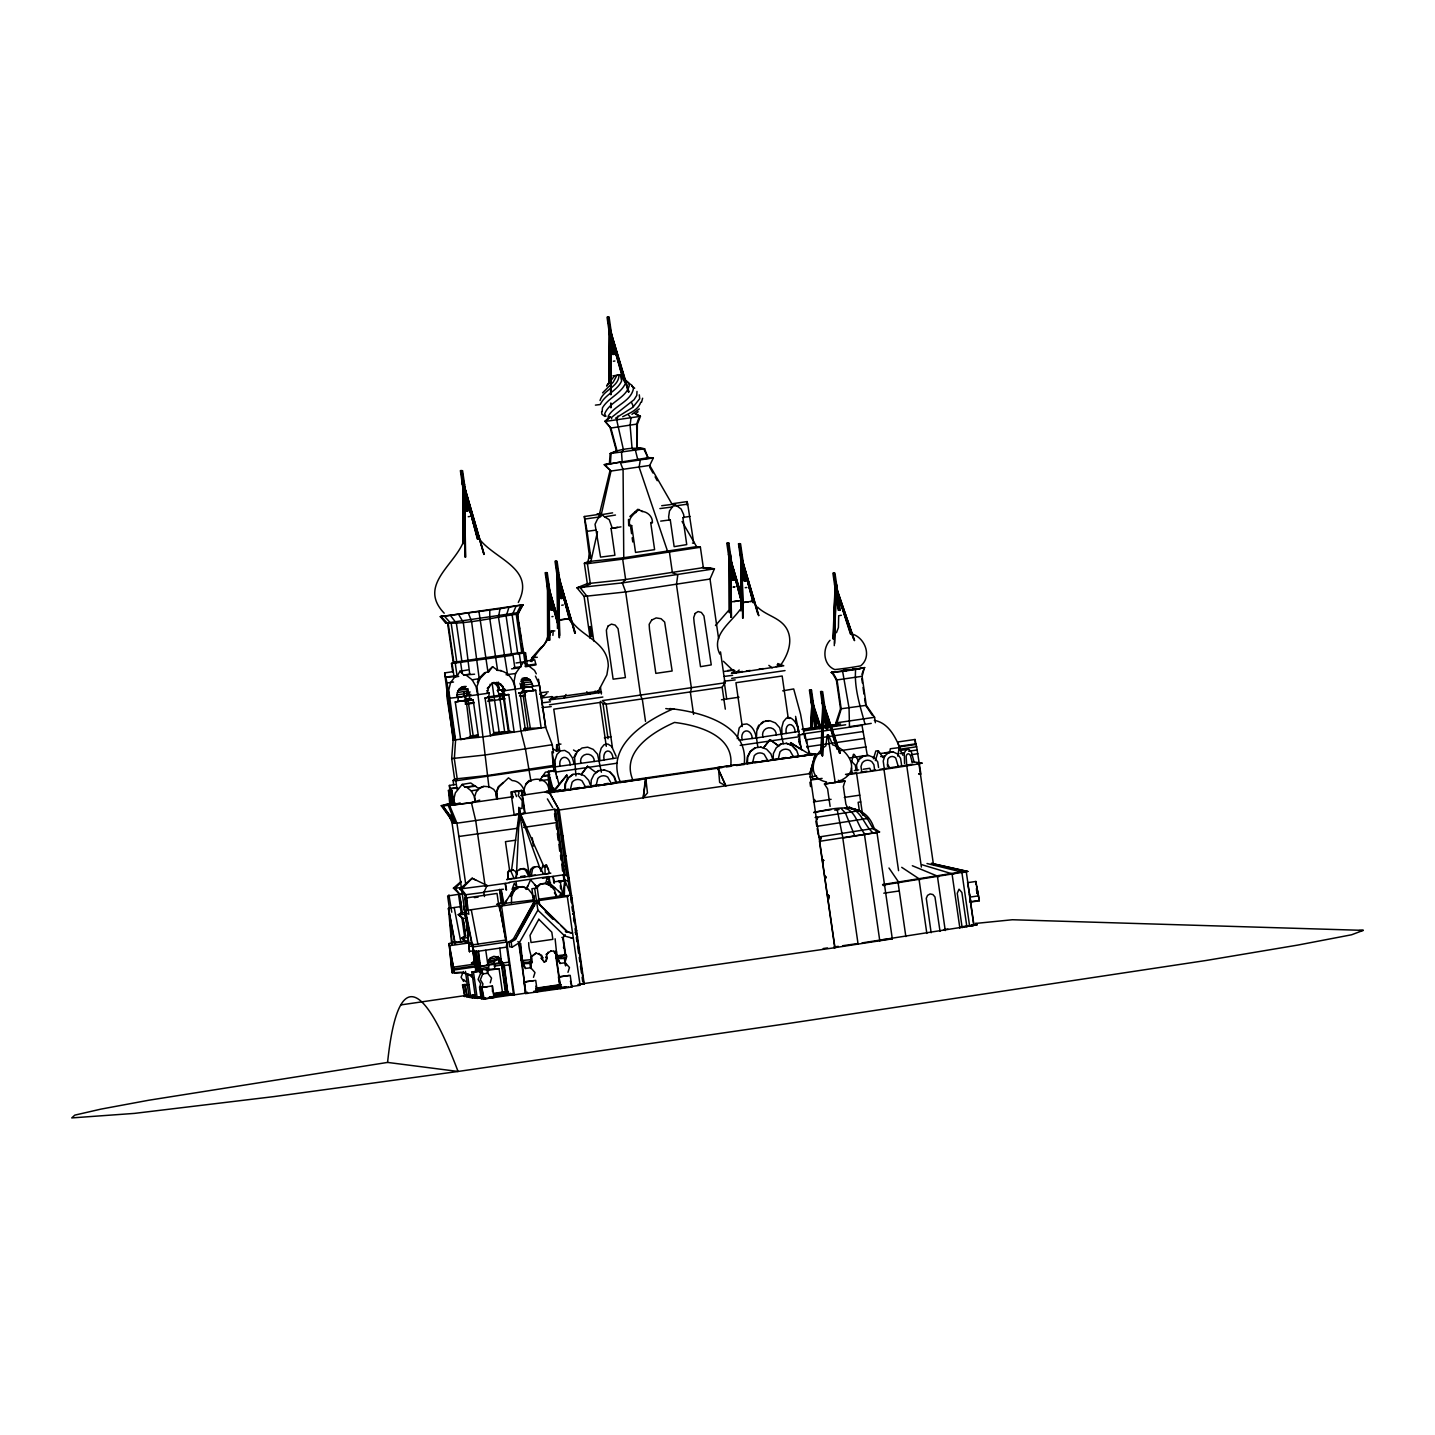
<?xml version="1.0" encoding="UTF-8"?>
<svg xmlns="http://www.w3.org/2000/svg" width="1435" height="1435" viewBox="0 0 1435 1435"><rect width="100%" height="100%" fill="white"/><g stroke="black" fill="none" stroke-linecap="round" stroke-linejoin="round"><path stroke-width="1.5" d="M687.275 505.371L687.132 501.586L671.795 503.811M451.666 944.284L448.473 908.373L460.725 906.597M473.909 951.566L474.447 955.315L465.532 910.561L469.496 951.71L465.532 910.561L499.362 905.646L501.533 905.969L514.34 994.832L525.928 993.146L518.77 943.566L520.618 943.799L522.681 963.692L531.076 963.405L532.313 962.293L531.273 956.643L535.901 953.055L541.623 955.226L542.807 957.97L541.21 958.114L544.134 961.791L541.21 958.114M608.906 383.36L609.624 331.019M609.229 383.396L609.624 328.202M609.498 383.36L609.301 330.983M518.752 807.313L518.717 811.475L520.241 811.259L519.793 808.12L522.053 808.533L522.214 800.712L518.214 795.438L519.022 792.855L517.569 791.026L514.806 792.21M570.341 789.663L572.099 782.236A7.265 7.247 -82.7 0 1 582 780.801L585.785 787.42L557.569 791.51M596.027 785.932L597.803 778.505A7.265 7.247 -82.7 0 1 607.687 777.07L611.471 783.689M778.2 759.366L779.958 751.94A7.265 7.247 -82.7 0 1 789.86 750.505L793.645 757.124L754.72 762.774M838.686 615.651L838.417 627.49L836.462 632.727M515.811 878.417L517.282 871.206L519.685 869.144L523.883 868.48L526.753 869.825L530.233 876.355L528.959 876.606L525.497 870.058L522.609 868.731M812.694 701.123L811.977 727.76M822.399 755.832L823.833 702.648M834.291 645.624L836.246 586.18L838.811 610.288M834.65 643.4L836.139 584.153M811.69 727.76L812.928 703.329L820.641 726.469M812.282 727.724L812.353 703.419L820.067 726.612M822.111 755.832L824.049 704.836L840.175 753.214M822.703 755.797L823.475 704.926L839.601 753.357M511.416 903.189L511.613 896.588L513.999 890.956L518.125 887.422L523.147 886.704L528.098 888.911L531.972 893.628L534.035 899.906L501.156 903.763L499.631 889.341L502.627 903.942L501.12 889.521L504.115 904.14L506.483 900.391M534.035 899.906L534.161 895.512M556.439 751.33L556.636 744.711L560.977 744.083M823.098 702.54L821.25 753.465M810.703 727.635L811.887 703.293L811.008 727.635M811.295 727.599L812.192 703.293M820.928 753.465L822.739 704.818L837.556 748.855M821.609 751.222L823.313 704.8L836.982 748.998M975.961 884.516L975.854 881.467L967.459 882.686M833 638.844L835.062 586.323L851.081 634.055M833.322 638.844L835.439 584.063M833.591 638.826L835.062 586.323L850.524 634.18M575.937 775.904L574.592 757.554L577.354 751.707L582.036 747.994L587.686 747.169L593.229 749.393L597.534 754.218L601.408 772.209M516.385 877.108L519.362 811.385L543.811 866.399M863.242 667.741L864.964 667.598L855.637 669.481C854.022 688.37 860.318 706.576 865.072 724.388L849.484 726.666L849.036 707.939L842.632 671.365L831.959 672.513L836.39 680.029L840.533 708.872L835.941 722.63L836.462 726.236M636.996 391.414L636.799 395.378L634.055 399.719L611.776 417.226L611.525 418.733M564.762 790.344L565.103 783.707L567.919 778.021L572.655 774.398L578.825 773.626M565.211 790.398L565.551 783.761L568.386 778.075L573.121 774.452M746.935 763.779L747.276 757.142L750.092 751.456L754.828 747.85L760.998 747.079M552.905 635.4L553.157 631.221L550.52 631.508L552.744 631.149M541.049 870.794L542.878 865.538M915.369 744.334L915.028 739.473L897.862 741.967L899.494 749.267L916.642 746.774L920.911 774.111L919.117 773.878M525.479 730.612L520.044 692.818L522.394 692.423L522.627 688.118L501.927 691.078L503.811 695.06L509.084 731.599L514.196 732.334L508.761 694.54L503.811 695.06L508.761 694.54M518.412 826.65L519.362 811.385L541.067 871.368M487.469 968.858L487.505 973.271L488.797 966.078C491.344 965.45 478.788 964.625 479.846 968.984C487.111 971.8 495.47 964.858 479.846 968.984M609.427 463.092L610.162 453.532C620.584 448.617 633.265 447.415 644.602 448.778L648.01 457.765L653.373 457.891L649.714 465.424L610.987 471.057L604.296 464.671L648.01 457.765L643.687 448.671L637.212 447.577L636.62 424.114L638.79 418.177M453.693 784.748L453.083 780.461L454.626 779.026L451.684 758.595L453.137 740.065L444.653 672.889L453.316 671.634M602.162 411.522L602.449 407.863C608.189 397.979 620.745 393.925 625.463 383.288L620.62 374.661L616.942 375.27L613.211 382.176L602.592 392.849M563.542 947.764L563.614 946.759L563.991 947.817M457.926 701.572L458.303 697.284L465.693 696.083L470.59 736.908L460.707 739.725L455.254 701.912L465.335 700.388L455.254 701.912M467.971 940.768L449.137 943.512L451.505 968.553L452.24 972.822L461.119 972.248L469.424 975.029L474.483 979.172M530.663 963.351L530.519 967.782L530.663 963.351L532.313 962.293L522.107 963.62L520.152 943.728M913.987 761.788L911.279 751.707L908.534 749.231L906.202 749.662L904.283 752.98L904.552 763.492M442.518 616.099L440.419 616.584L445.675 623.167C469.478 623.974 494.178 617.247 518.053 614.001L522.932 604.799L499.99 608.727L498.483 617.355L507.685 675.383M645.75 777.949L647.472 792.945L643.221 797.788L645.409 778.703L722.2 767.564M628.494 519.452L628.727 525.694L631.669 525.605L635.544 552.421L654.611 549.659L650.737 522.842L652.405 522.609C652.799 516.51 647.346 511.56 641.463 511.344M545.928 957.504L548.116 952.14M566 955.477C570.323 960.589 552.618 956.553 558.125 959.369L559.883 963.441L565.013 962.777L566.556 955.549C565.695 953.629 562.376 958.167 556.35 956.876L560.78 988.625M511.452 871.099L519.362 811.385L525.049 827.851M458.142 690.486L468.151 688.836L467.218 695.778L457.209 697.41C455.953 691.742 460.007 685.715 466.232 686.486M643.221 797.788L645.911 778.774M485.03 697.984L488.617 697.267L485.03 697.984L490.483 735.778L493.891 733.805L509.084 731.599M503.936 689.625L498.86 690.091L497.03 685.535L493.389 682.54L494.932 682.63L490.949 684.495L488.313 688.423L487.147 693.231L489.263 693.105L468.886 695.921L470.447 699.975L473.119 699.634L478.572 737.429M502.932 689.5L497.389 690.504L499.541 690.181M488.582 697.464L489.299 692.908M889.628 753.016L890.328 748.747L899.171 747.617L902.902 755.276M897.772 756.119L899.171 747.617M449.855 794.129L449.765 804.102L451.218 804.282L449.37 785.429L455.11 784.586M548.959 781.411L548.87 791.367L520.726 795.456M447.002 686.038L447.092 698.092L453.586 740.119M536.295 673.804L534.52 670.396L523.614 661.983L515.596 673.517L514.107 681.141L520.995 731.348L525.479 749.124L530.95 781.375M513.927 891.422L514.752 887.512L511.201 893.036M597.498 531.667L590.754 561.982L587.435 563.668L584.368 563.273L587.31 583.65L625.624 579.507L703.329 567.632L714.433 568.816L710.02 579.04L718.594 638.647M600.87 516.51L610.987 471.057L604.296 464.671L610.826 463.595M861.933 674.271L864.247 668.064L862.13 676.459L866.274 705.32L874.579 717.285L875.368 722.702M508.959 607.328L506.142 616.153L511.649 654.468L525.551 652.943L527.362 665.553M584.368 563.273L587.884 561.623L589.982 552.977M598.915 516.259L609.947 470.913M479.936 986.437L480.689 983.621L478.124 979.423L480.42 973.701M482.196 986.724L482.949 983.908L480.384 979.71L482.68 973.988M518.304 602.431C536.6 567.058 491.918 558.95 477.586 536.493M545.605 883.727L547.273 877.61L542.502 878.22M641.535 402.231L642.629 398.23M567.542 779.277L566.843 775.079L553.731 792.066L552.654 791.833L553.713 787.941M578 984.41L834.955 947.692L809.878 773.591L815.259 754.182L808.945 753.375L815.403 754.164L790.524 756.927M553.677 809.304L559.184 810.004L809.878 773.591L815.331 754.164L804.515 755.545M835.941 722.63L836.964 722.756L841.215 708.944L837.071 680.1L832.82 672.62M901.7 765.877L900.588 758.362L897.682 754.057L892.965 751.832L888.66 752.514L884.785 756.084L883.225 761.07L884.265 768.604M617.911 416.096L616.691 419.953L623.454 449.837L621.534 452.312L622.162 461.711L605.588 464.832L610.431 463.218L611.059 453.657L616.96 450.68L610.897 428.043L604.978 421.226L609.767 416.796M873.395 758.81L875.834 751.007L878.417 750.846L882.956 757.608M875.35 760.586L878.417 750.846M851.637 762.164L853.412 754.272M516.062 606.162L512.187 615.167L517.712 653.481L519.38 654.163L520.905 664.674M503.237 782.47L498.268 786.757L496.223 792.568L499.021 786.846L508.492 777.86L512.151 780.568C519.434 780.73 524.726 787.923 524.959 794.846C519.165 776.999 549.39 772.604 548.87 791.367M477.371 682.522L478.77 678.647L484.492 672.782L488.904 671.616L492.635 666.719L497.604 670.342C507.38 670.504 514.645 680.029 514.95 689.374M485.496 672.907L479.756 678.773L476.976 686.54L488.976 787.474M545.731 961.558C548.17 951.01 547.506 963.1 543.883 961.755M512.062 889.395L514.304 883.296L517.748 888.66M558.269 575.363L559.489 637.606M730.074 557.175L731.204 617.265M741.751 557.838L742.882 617.929M520.833 605.301L516.259 614.431L521.784 652.746L523.667 653.373L525.479 666.001M531.865 661.607C536.385 650.593 548.367 643.813 550.735 631.543M464.635 538.376C457.281 563.973 416.67 584.422 444.204 613.193M518.053 618.18L517.443 613.929L522.932 604.799M463.361 971.513L461.066 977.235L463.631 981.432M812.676 779.026L811.636 771.492L812.999 768.138M541.712 647.669L540.887 647.562C547.47 644.405 546.538 633.499 552.367 631.113M610.288 331.09L610.27 328.274M530.448 661.409L532.098 657.589L540.941 647.544M510.842 896.48L513.228 890.848L517.335 887.332L522.376 886.597L527.327 888.803M540.421 779.366L545.443 772.156L555.202 770.9M471.72 975.334L463.415 972.553L454.536 973.127L449.137 943.512L452.24 972.822M640.799 402.231C638.127 410.069 629.499 413.208 622.7 416.742M600.045 400.508C603.148 389.818 619.149 386.966 618.951 374.965L620.62 374.661M484.492 896.552L483.9 892.391L487.075 885.467L472.169 878.238L459.846 888.965L464.886 894.848L465.783 901.072M573.856 757.465L575.686 753.554M526.035 889.341L527.793 885.628M526.466 889.395L530.412 880.068M756.962 729.052L758.792 725.159M475.846 950.957L477.586 968.697L480.94 973.612L478.214 968.769L478.07 960.266L479.272 966.024M478.411 788.371L470.752 782.99L462.196 784.407L455.325 792.891L453.98 798.56L454.572 804.712L475.272 802.057L474.626 796.891L476.187 791.976L479.667 788.228L484.348 786.38L489.371 786.81L493.766 789.411L496.653 793.698L497.479 798.829L496.976 792.658M518.286 931.279L534.609 901.216L533.856 897.09M543.452 866.901L545.82 864.91L548.583 869.449M619.723 374.858L614.79 375.575L606.646 385.889M511.882 947.064L509.658 946.777L508.941 941.808L513.282 939.118L534.412 901.18M515.111 939.351L534.143 905.216M508.941 941.808L511.165 942.095L515.488 939.405L536.618 901.467L567.596 931.835L572.511 933.18L565.39 931.548L567.596 931.835M490.268 982.831L491.541 978.096L487.721 973.253M453.083 780.461L455.828 780.801L457.281 779.366L454.339 758.936L455.577 740.37L448.742 690.181L450.59 682.594L454.734 677.033L457.263 675.921L459.935 671.239L467.936 669.912M534.789 889.18L537.874 910.167L519.344 942.687L511.918 947.333L511.165 942.095M555.112 938.777L557.175 958.67L565.569 958.401L565.013 962.777M780.192 665.732C787.869 655.329 793.627 640.62 786.541 628.422C779.887 617.391 766.236 615.758 757.447 607.023M552.78 697.249L549.354 699.832L563.883 698.127L566 694.468M479.595 967.244L478.088 951.244M600.332 404.383C604.924 394.481 617.247 390.84 621.642 380.957L620.297 374.75M825.322 783.887L826.506 781.932C805.466 777.985 812.64 754.397 825.896 745.823L827.17 735.079L828.39 734.899L832.641 744.837C847.816 749.303 861.287 769.895 842.255 779.653L843.941 781.178L825.322 783.887L826.255 783.671M725.321 709.159L722.164 687.293L724.962 682.809L720.514 651.903M504.528 903.853L514.752 887.512M670.271 519.865L669.176 520.044L668.62 516.941L669.481 510.968L674.45 504.08L681.141 509.048L683.634 514.483L683.975 517.605L682.881 517.784L686.737 544.6L674.145 546.663L670.271 519.865L660.692 521.12M611.113 379.217L606.879 385.764M533.479 977.325L534.986 972.553L530.807 967.764M567.973 972.32L569.48 967.531L565.3 962.759M556.35 956.876L556.475 951.495M508.08 995.352L504.313 965.594L500.492 959.387L497.514 956.912L493.676 956.374L490.304 957.916L488.133 961.145L487.918 965.181L485.765 950.275M488.295 961.163L490.465 957.952M830.022 640.297C822.076 648.764 823.17 665.033 834.811 669.589C843.457 668.638 852.121 667.472 860.659 665.84C872.319 656.62 865.144 637.732 852.121 634.001M557.103 955.764L565.659 954.652L563.202 937.611L565.211 934.705M728.55 610.539L715.473 625.552M740.155 609.534C730.828 622.772 710.558 635.4 719.868 654.145M612.601 512.851L601.749 514.627L597.516 519.093L595.041 524.259L600.548 557.121L614.915 555.273L611.059 528.457L617.57 527.38M587.507 766.236L581.157 774.631L587.507 766.236L595.973 772.478L598.341 770.667L604.512 769.895M769.68 739.671L763.33 748.066L770.147 739.742L778.613 745.985L770.147 739.742M546.035 954.508L550.914 950.957M489.156 669.858L492.635 666.719M552.654 791.833L566.843 775.079M629.839 516.528L637.786 509.317L642.754 511.506M525.497 784.245L529.156 780.407M461.191 882.112L455.11 888.355L453.424 888.139L461.137 881.449M630.019 525.856C627.077 518.34 634.324 513.64 639.077 509.479M639.275 408.903L631.938 414.338M610.431 416.868L605.911 421.334L640.441 416.329L637.337 424.204L637.212 447.577M534.789 866.955L532.546 869.036L531.183 876.283L529.443 876.462L530.789 869.233L533.049 867.153L537.569 866.543L540.313 867.852L543.65 874.381M546.825 693.446L541.892 697.876L552.08 696.585M553.695 699.437L556.977 696.477M734.971 670.791L731.527 673.374L735.886 672.979L739.168 670.019M465.658 936.015L461.604 938.06L465.658 936.015L463.146 918.508L458.231 914.651L461.173 912.75L466.303 912.319M635.866 413.657L638.073 411.719M519.757 869.915L520.941 868.892M535.829 887.565L539.955 884.05L544.977 883.314M536.6 887.673L540.726 884.139L545.748 883.422L550.699 885.628L554.592 890.346L556.636 896.624L538.143 899.314M576.619 751.617L578.951 749.752M761.142 723.294L763.474 721.446M598.808 770.721L594.072 774.344L591.256 780.03L590.915 786.667L588.709 780.407L584.404 775.743L578.377 773.573M755.276 747.904L750.541 751.527L747.725 757.214L747.384 763.85L752.514 763.097L754.272 755.671A7.265 7.247 -82.7 0 1 764.155 754.236L767.958 760.855M778.147 745.913L780.514 744.119L786.685 743.348L792.246 745.465L796.568 750.11L798.757 756.389L795.349 756.873M780.981 744.173L776.245 747.796L773.411 753.483L773.07 760.12L770.882 753.841L766.559 749.196L760.55 747.007M859.224 758.595L862.453 756.155L868.659 755.51L874.328 757.644L877.736 761.895L878.579 767.528M863.404 756.263L858.56 759.94L856.498 764.981L857.287 770.631M481.514 997.791L475.577 998.186L471.828 972.177L476.994 970.939L476.043 964.374L471.505 963.082L474.393 960.894L479.541 960.481M615.507 418.249L632.781 407.343L639.687 398.751L639.31 394.858M487.936 962.652L493.891 961.791L496.815 959.836L493.407 958.454L489.443 959.028M458.231 914.651L463.146 918.508L467.11 917.934L464.653 915.458L467.577 913.557M506.232 902.974L500.6 906.113L568.35 896.283L559.955 894.74M498.196 904.588L502.25 902.687M536.17 953.091L531.542 956.679L531.165 959.656L521.228 960.589M520.008 683.293L521.461 687.903L532.869 686.432L532.313 684.011L530.233 680.029L525.91 677.894L522.394 681.32L521.676 688.262M587.31 583.65L576.96 587.794L584.099 596.422L590.144 638.36M478.913 788.12L483.613 786.29M732.011 601.767L739.796 600.691M976.141 923.387L1012.392 919.745L1363.25 930.364L1351.609 934.777L1297.76 945.091L1205.992 960.499L787.438 1023.621L458.07 1071.461L274.139 1096.573L134.388 1113.399L71.75 1117.919L74.817 1115.121L101.006 1109.111L148.792 1100.232L387.576 1062.42L458.07 1071.461A2131.477 133.814 81.7 0 0 387.576 1062.42M496.546 904.337L500.671 902.866M480.958 970.365L471.828 972.177L476.097 971.567M813.788 812.64C834.919 807.959 865.197 800.102 874.076 828.372L879.547 831.959L819.475 841.358L834.793 947.656L892.301 938.849L876.982 832.533L875.458 832.354M874.076 828.372L818.632 837.035M479.703 800.12L471.433 802.721L449.657 805.519L444.455 804.856L450.877 803.492M560.242 789.734L549.479 792.766L545.282 792.228L549.623 792.748L559.184 810.004L584.26 984.087M575.381 633.068L558.018 575.399L559.184 637.642M557.462 628.548L557.3 575.238L570.735 622.162M442.393 616.189L440.276 616.763L523.093 604.745M864.085 667.849L831.188 672.513L835.349 671.688M633.391 406.553L631.561 402.517M599.866 404.58L595.417 405.118M546.448 791.115L553.713 790.775M823.798 704.621L826.488 728.747L827.977 728.729L822.632 691.616L820.551 691.562L825.896 728.675L827.206 728.837L821.86 691.724M854.614 640.476L835.798 586.467L853.341 638.539M460.187 802.954L449.657 805.519L456.94 823.188L465.747 884.265M613.391 361.225L614.898 361.01M612.942 375.844L614.718 375.683M447.559 622.718L445.675 623.167L519.093 612.512M746.828 587.489L745.213 587.686M455.003 661.948L451.505 663.526L452.707 671.921M453.388 663.078L451.505 663.526L513.012 655.203L514.824 667.813M549.354 699.832L551.991 699.204M563.883 698.127L601.57 692.244L597.552 690.737M602.843 697.051L549.479 704.8M731.527 673.374L734.182 672.764M735.886 672.979L783.761 665.786L777.716 663.526M785.017 670.593L731.671 678.342M882.561 884.552L966.168 871.117L973.988 925.36L862.112 942.903M883.476 885.036L967.836 871.458L931.333 863.332M447.056 805.178L455.559 803.259M463.505 984.751L464.527 984.553M466.788 984.84L465.765 985.038L467.236 984.894M481.586 986.742L480.564 986.939L482.034 986.796M493.694 732.603L508.313 731.581L502.86 693.787L499.272 694.486L497.425 690.307M842.632 671.132L848.067 670.055L842.471 670.665M830.112 806.398L827.582 788.819L824.443 784.012L827.026 783.51M824.443 784.012L845 781.035L843.35 786.541L845.879 804.102L847.672 808.156L845.376 808.605M509.335 870.166L507.685 872.229L507.829 879.278M512.062 869.843L513.066 869.646M512.295 878.399L506.645 879.565L550.807 873.162M526.268 981.63L525.067 981.863L533.407 980.697M560.762 976.625L559.56 976.858L569.103 975.459M879.673 769.411L912.768 764.155M776.084 666.575L779.044 666.055M837.107 809.25L842.901 837.986L876.982 832.533M601.749 514.627L604.601 516.833L615.471 515.039M611.059 528.457L620.996 526.86M703.329 567.632L700.388 547.255L696.549 546.627L623.759 557.749L587.884 561.623M581.283 587.076L576.96 587.794L622.359 582.897L714.433 568.816L702.361 567.471M710.02 579.04L625.678 591.938L584.099 596.422M561.731 605.229L563.291 605.014M551.901 616.655L553.031 616.494M552.206 697.661L598.269 691.293L606.879 674.863L608.297 666.073C607.83 640.961 580.314 636.907 569.713 618.395L559.327 619.902M750.666 601.57L753.178 601.014L751.384 601.211M459.935 671.239L463.828 675.078L469.837 674.091M454.734 677.033L458.734 676.369M463.828 675.078L474.59 674.199M466.59 675.508L472.151 679.813L480.151 678.504M460.707 687.67L464.707 687.006M459.272 688.818L465.281 687.831M457.406 692.585L467.415 690.935M457.083 694.935L467.092 693.302M498.25 682.038L499.039 690.271L505.048 689.284M521.461 687.903L525.031 687.437M535.721 690.235L525.067 691.706L535.721 690.235L541.156 728.029L530.34 728.245L523.614 687.67L539.596 685.32L545.659 727.294L552.278 744.711L553.462 752.891M464.061 695.293L465.514 699.329L471.2 698.594M463.487 700.8L471.541 699.473M518.573 693.374L526.609 692.047M467.971 703.365L473.998 702.361M521.048 696.244L525.067 695.598M724.962 682.809L602.377 700.603L606.162 704.154L612.458 747.886M722.164 687.293L606.162 704.154L603.005 703.742L600.368 701.374M831.959 672.513L836.264 671.813M842.489 670.97L848.067 670.055L842.74 670.791M470.106 736.263L478.124 734.935L473.299 736.747L467.864 698.953M471.631 737.034L477.801 736.011M524.313 729.231L530.34 728.245M552.278 744.711L484.904 755.007L451.684 758.595M866.274 705.32L840.533 708.872M555.237 765.142L487.846 775.456L454.626 779.026M554.986 766.451L455.828 780.801L457.065 789.376M599.669 760.711L616.584 757.931M756.335 737.967L798.757 731.473L795.582 716.388M462.196 784.407L465.066 787.277L473.64 785.878M465.066 787.277L475.667 786.201M617.337 763.151L555.847 772.084M865.072 724.388L871.242 723.383M799.51 736.693L740.173 745.357M467.11 787.618L471.2 790.846L477.64 789.788M444.455 804.856L450.823 803.797M559.184 810.004L549.408 792.784L553.731 792.066M465.424 971.369L469.173 997.361L474.824 996.93M481.245 997.755L477.263 998.401L473.514 972.392L482.034 971.154M524.69 686.737L520.995 687.329L522.017 687.204M526.268 690.791L522.573 691.383L526.591 690.773M841.341 615.292L839.708 615.525M738.953 600.834L734.002 601.552M744.155 764.514C749.267 725.554 703.042 712.585 672.979 708.926C645.319 721.052 604.404 746.379 620.512 782.434L633.086 780.496C620.368 752.03 652.692 732.011 674.522 722.433C698.181 725.375 734.846 735.42 730.666 766.326L726.433 766.936M852.408 669.392L856.749 668.728M510.358 732.011L499.398 733.68L492.115 683.168M525.676 729.662L530.071 728.998M521.587 877.054L525.371 876.462M440.419 616.584L499.99 608.727M759.043 669.212L763.312 668.567M842.722 670.54L846.973 669.912M961.594 926.795L965.97 926.149M609.373 328.597L607.92 319.377L610.144 328.489M609.247 328.579L609.857 328.669M612.978 354.373L610.288 330.247M462.518 484.779L463.075 482.752L464.509 484.797L462.518 484.779L462.249 482.86L463.72 482.824L462.285 472.886L461.335 472.994L462.77 482.931M464.24 482.895L462.249 482.86L477.747 539.219M464.509 484.797L463.057 484.833L466.788 510.77L467.72 510.663L463.989 484.743M469.658 516.492L468.24 516.726M595.938 530.089L587.058 531.345L590.915 558.161L589.677 558L584.314 516.51L599.651 514.286M584.314 516.51L584.888 519.057L600.225 516.833M674.558 506.035L687.706 504.115L693.751 543.219L692.495 543.058M683.311 517.371L689.984 516.421M555.883 563.435L557.21 572.637L558.592 572.601L556.726 572.583L556.977 574.341L558.843 574.377L557.48 574.413L561.82 598.323M740.801 555.13L739.366 545.91L741.572 555.004M546.896 584.009L548.242 585.91L546.896 584.009L548.762 584.045L547.381 584.063L546.95 574.771M729.016 554.448L730.379 554.412L730.648 556.188L729.267 556.224M730.648 556.188L728.765 556.152L729.859 556.296M740.962 554.932L742.056 555.076L740.693 555.112M741.213 556.708L742.325 556.834L740.944 556.87L744.514 580.906L741.716 556.762M547.148 585.767L549.013 585.803L547.632 585.839L551.991 609.749M833.896 575.327L835.995 584.404L834.614 584.44L835.708 584.583M835.224 584.529L836.479 584.475L836.731 586.233L834.865 586.215L836.39 586.395M526.071 661.069L534.735 659.813L535.972 664.907L525.156 666.486M444.653 672.889L445.55 677.176L456.366 675.598M526.968 665.356L535.632 664.1M445.55 677.176L454.554 676.728M445.89 677.984L447.038 682.97L453.514 682.038M501.927 691.078C507.075 690.988 499.631 682.073 496.079 682.522L501.263 684.531L504.761 690.863M502.86 693.787L499.308 694.289L504.546 731.025M487.757 696.962L505.12 694.45M489.496 697.787L504.69 695.58M488.223 700.19L492.564 699.562M499.075 698.612L503.416 697.984M487.774 701.32L505.156 698.791M831.188 672.513L835.403 671.903M856.516 668.836L852.3 669.445L860.785 668.423M832.39 672.567L836.587 671.957M842.865 671.042L847.063 670.432M842.632 671.365L855.637 669.481M721.482 699.76L739.007 697.213M782.721 690.827L793.698 688.943L800.569 714.182L804.856 738.272M493.156 733.787L510.717 731.24M812.784 703.114L811.403 703.15L811.152 701.392L812.533 701.356L811.098 692.136L811.636 701.446M822.273 702.899L823.618 704.8L822.273 702.899L824.156 702.917L822.775 702.953L822.219 693.643M822.524 704.657L824.408 704.693L823.044 704.836M604.386 737.787L610.897 736.837M765.375 721.177L769.142 720.621M801.932 729.303L837.896 724.209M802.883 729.428L840.587 723.957M803.528 730.899L845.663 724.783M555.004 766.882L599.758 760.711L599.633 753.913L601.193 748.173L604.135 744.657L607.884 744.048L611.687 746.451L616.135 756.299M802.129 734.074L862.005 725.375L867.314 755.366L849.574 757.931M548.923 778.541L548.349 771.277L555.363 770.254L556.116 773.949M797.896 735.15L804.892 734.128L806.434 741.518M449.37 785.429L450.052 788.64L455.774 787.797M450.052 788.64L457.944 788.138M805.609 739.886L863.278 731.509M806.883 746.846L864.534 738.469M451.846 818.811L453.568 822.757L441.245 805.681L445.819 805.017M441.245 805.681L446.662 805.125M442.769 805.878L448.186 805.322L455.343 822.99L442.769 805.878L455.003 822.937L453.299 819.008M513.12 796.658L471.433 802.721L475.738 820.784L485.174 886.202L509.533 882.776M555.614 791.044L568.816 789.124M573.211 788.479L579.794 787.528M584.188 786.882L588.601 786.254M592.996 785.609L599.579 784.658M603.974 784.012L608.386 783.366M612.781 782.739L737.572 764.622M741.985 763.976L757.429 761.734M761.841 761.088L766.254 760.442M770.667 759.815L777.286 758.846M781.698 758.2L786.111 757.572M587.489 787.169L594.987 786.075M598.234 785.609L614.88 783.187M637.319 779.887L641.553 779.259M549.408 792.784L646.306 778.721M821.609 753.357L717.697 767.51M839.349 750.792L865.951 746.917M898.74 746.308L915.889 743.814L916.642 746.774M898.956 746.935L916.104 744.442M908.678 751.222L917.252 749.985M911.422 754.649L917.862 753.716M809.932 776.981L816.587 776.012M854.291 770.541L858.722 769.895M863.152 769.25L869.807 768.281L870.901 771.312A56.449 0.987 -8.2 0 0 922.059 763.133L911.655 761.608M918.005 763.689L921.916 763.115M812.443 779.187L816.838 778.541M845.502 774.38L856.516 772.783L862.632 815.152M860.731 772.173L867.045 771.259M871.26 770.649L875.476 770.021M811.026 779.994L822.111 778.398M846.506 774.846L870.901 771.312M517.084 828.336L458.859 836.479M523.649 827.385L556.493 822.614M515.757 840.175L505.461 841.663L509.658 870.776M813.448 801.896L831.098 799.331M844.318 797.412L859.744 795.169M860.731 801.932L858.148 802.308L859.422 811.116M814.129 812.102L831.098 809.645M815.098 817.519L859.995 810.578L846.614 807.492M463.631 887.117L455.11 888.355L459.63 894.166L462.339 912.893L459.792 914.848L466.267 913.898M487.075 885.467L459.846 888.965M548.672 876.982L564.009 874.758M463.595 893.592L447.63 895.96L449.388 908.229M483.721 892.068L503.452 889.216M553.856 881.897L564.816 880.301L570.933 895.063L583.74 983.944L579.327 984.589M483.9 892.391L464.886 894.848M474.411 897.61L478.142 897.072M551.148 887.296L547.883 881.808L563.435 895.458L556.601 896.444L554.43 892.785M570.933 895.063L564.314 896.032L564.816 880.301L560.672 881.754L564.816 880.301L562.986 895.853L567.291 896.409L580.099 985.289L570.448 986.688M467.487 937.629L463.164 938.257L466.608 942.49M451.684 942.311L455.917 941.683M465.155 941.27L455.092 942.741L448.473 908.373L455.021 944.374M470.536 942.723L449.298 945.719M468.743 944.481L472.976 943.871M472.151 944.93L505.999 940.015L506.591 942.06L507.308 947.028L473.46 951.943M468.743 946.472L472.958 945.844M472.761 946.974L506.591 942.06M469.46 951.441L473.676 950.813M883.799 893.198L899.279 890.956M479.541 962.347L471.505 963.082M488.187 961.091L496.815 959.836M453.621 967.136L476.635 963.8M454.052 968.876L474.967 965.845M487.147 964.535L502.86 962.401M454.088 969.988L476.492 966.742M508.869 962.132L480.761 966.221L479.039 960.392L479.487 966.06M545.659 957.468L547.255 957.324M494.393 966.114L500.958 965.145M970.06 897.09L978.455 895.87L979.298 900.803L970.921 902.023L967.854 884.624M509.264 964.876L503.793 965.522L501.461 963.064L500.851 958.813M486.913 969.504L499.075 968.679L502.501 992.518M486.286 970.544L499.075 968.679M969.558 901.862L977.953 900.642M481.227 969.755L482.877 973.863L487.505 973.271M522.107 963.62L525.389 968.446L530.519 967.782M463.182 984.912L464.85 996.518L462.447 984.805L466.483 984.428M465.424 985.199L467.11 996.805L464.707 985.092L468.725 984.715M485.855 998.132L481.173 998.616L479.505 986.993L483.523 986.616M482.483 987.388L492.384 985.935L494.053 997.558L483.434 998.904L481.765 987.28L484.169 998.993L513.569 994.706M535.919 986.132L537.39 992.015L535.721 980.392L523.954 981.935L525.623 993.54L521.013 952.948L522.609 960.768M525.623 993.54L571.883 987.011L570.215 975.387L558.448 976.93L560.116 988.536M400.813 1004.913L467.128 995.28M479.649 997.271L472.366 997.684L472.007 995.208L475.326 994.724M464.115 996.428L470.788 995.657M466.375 996.715L470.339 996.141M493.496 993.415L506.304 991.567M473.424 996.751L469.173 997.361L475.003 996.625M493.532 994.007L508.492 991.836M467.415 973.737L470.841 997.576L475.111 996.966M536.242 988.141L561.246 984.518M472.366 997.684L475.685 997.217M535.685 988.643L560.69 985.02M977.002 924.875L971.513 925.378L977.002 924.875L975.728 923.243M493.676 995.208L508.779 993.02M477.712 997.881L481.981 997.253L478.501 997.11M535.811 989.845L561.211 986.15M489.478 997.02L513.407 993.558M823.206 948.553L827.529 947.925M834.004 946.992L838.345 946.365M842.668 945.737L857.789 943.53M481.173 998.616L485.138 998.042M489.012 997.504L495.541 996.554M499.9 995.926L504.241 995.28M514.412 993.648L510.035 994.276L514.34 994.832M533.838 991.334L565.982 986.67M509.73 995.101L513.03 994.634M534.286 991.944L538.699 991.298M545.013 990.383L549.354 989.755M553.587 989.128L557.874 988.518M564.26 987.585L568.583 986.957M943.584 929.701L947.925 929.073M960.966 927.225L973.988 925.36L968.984 925.503M734.236 586.969L733.034 587.13L735.079 586.807M748.227 601.821L742.577 602.557M552.816 631.167L554.843 630.88M794.003 757.07L810.255 754.81L790.488 742.595L801.734 749.859M832.049 672.262L836.049 671.724M842.058 670.88L848.067 670.055M736.406 765.537L744.048 764.496M834.757 810.165L839.116 809.555M520.708 876.516L525.013 875.924M530.663 875.637L535.291 875.081M509.264 882.31L549.067 876.534L549.659 880.695M484.295 987.083L487.38 986.652M899.745 750.523L908.534 749.231M899.978 753.554L904.283 752.98M746.433 670.97L750.272 670.45M515.326 814.506L524.618 813.268L521.353 790.524L512.044 791.761L512.941 797.968M645.696 458.554L653.373 457.891L620.494 462.913L623.077 469.496L623.759 557.749L622.682 559.13L587.435 563.668L590.377 584.045L580.601 588.26L587.435 596.852L593.785 640.997M596.996 514.017L601.229 513.479M661.714 505.712L674.45 504.08M659.885 508.582L672.62 506.95M706.415 568.924L710.809 568.35M537.3 657.284L532.044 657.607M516.008 662.97L523.614 661.983M513.748 667.688L521.353 666.719M525.748 666.665L529.551 666.163M511.542 668.853L519.147 667.885M506.089 674.737L515.596 673.517M522.107 678.378L525.91 677.894M523.542 678.486L527.345 678.002M521.246 679.688L528.851 678.719M520.726 681.248L530.233 680.029M521.909 683.042L531.416 681.822M466.357 692.477L470.16 691.993M520.905 685.482L532.313 684.011M499.039 690.271L504.797 689.517M521.389 687.401L525.228 686.899M466.967 694.899L470.877 694.396M463.379 696.262L467.218 695.778M464.079 696.28L465.693 696.083M455.128 740.317L448.778 698.307L458.303 697.284M521.084 692.405L525.264 691.867M464.922 701.033L473.263 699.975M540.421 692.8L548.278 691.796M519.47 695.885L523.631 695.347M465.388 704.262L473.729 703.186M727.671 670.54L733.357 669.804M724.083 671.437L734.254 670.127M724.316 676.405L732.639 675.329M542.125 702.845L550.448 701.787M735.204 679.903L724.137 681.177L726.666 698.719M551.219 706.594L541.964 707.634M524.008 728.406L527.829 727.922L523.183 695.688M523.757 729.482L530.233 728.657M470.59 736.908L478.232 735.94M836.964 722.756L874.579 717.285L873.574 717.159M738.989 740.191L756.46 737.949L756.765 731.097L759.528 725.249L764.209 721.536L769.877 720.729L775.42 722.935L779.707 727.778L783.295 743.653M543.973 775.582L549.838 774.828M542.143 776.55L548.009 775.797M539.542 780.766L549.318 779.51M475.577 998.186L481.425 997.433M465.514 699.329L471.021 698.648M518.717 692.89L522.394 692.423M880.103 939.961L892.301 938.849M742.595 671.472L734.917 672.298L723.401 661.284M884.642 752.819L892.965 751.832M880.337 753.501L888.66 752.514M880.624 756.568L884.785 756.084M841.574 781.393L845 781.035L840.659 780.245M512.672 869.915L515.506 871.35L516.797 874.31M752.048 601.247L742.899 602.61M568.655 618.754L559.327 620.171M842.399 781.322L843.941 781.178M962.759 871.601L966.365 871.26L931.746 863.511M470.841 997.576L475.2 997.271M848.785 807.241L849.717 807.188M866.112 818.47L868.193 818.345L816.82 826.345L815.798 821.053M876.839 832.139L879.547 831.959M1359.053 930.615L1363.25 930.364M811.887 703.293L819.744 728.585M462.877 485.748L477.999 539.094M730.379 557.121L730.935 617.229M742.056 557.784L742.612 617.893M557.3 575.238L558.036 624.082M558.592 575.327L574.807 633.23M497.066 682.647L491.9 683.132L492.887 683.257M646.988 457.639L652.082 457.729M462.231 687.15L467.092 689.338L469.962 695.778M550.663 950.921L553.946 951.297L557.569 955.818M610.108 330.427L609.014 330.283L610.88 330.319L609.516 330.355L613.086 354.391M636.62 424.114L610.897 428.043L604.978 421.226M643.687 448.671L644.602 448.778L610.162 453.532M634.844 512.313L636.135 512.474M651.113 522.43L652.405 522.609M630.378 525.443L631.669 525.605M466.985 510.573L468.366 510.752L462.59 470.68L460.384 470.626L466.16 510.681L467.541 510.86L461.783 470.806M727.796 545.264L729.895 554.358M587.058 531.345L584.888 519.057M697.32 546.861L700.388 547.255L622.682 559.13L625.624 579.507L622.359 582.897L625.678 591.938L640.638 695.688L642.36 699.491L645.517 721.357M730.379 554.412L728.514 554.394L729.536 556.045M836.731 586.233L835.385 584.332L836.479 584.475M556.726 572.583L558.072 574.484M839.009 610.108L840.318 610.27L834.973 573.175L833.663 572.995L838.937 610.306M561.121 598.234L562.43 598.413L557.085 561.3L555.775 561.139L561.049 598.449M551.291 609.66L552.601 609.839L547.255 572.726L545.946 572.565L551.219 609.875M517.443 613.929L523.578 652.315L525.551 652.943L522.968 652.243L453.227 662.36L447.702 624.046M861.448 676.387L836.39 680.029M811.923 701.267L813.035 701.41L811.152 701.392M496.618 670.217L497.604 670.342L489.783 618.664L489.766 610.252M500.241 670.486L501.245 670.611M487.9 671.49L488.904 671.616M507.398 674.486L508.385 674.611M478.77 678.647L479.756 678.773M498.286 683.168L499.272 683.293M495.38 683.777L498.017 685.661L499.846 690.235M500.277 684.405L501.263 684.531M523.793 687.437L523.847 683.437M489.963 684.369L490.949 684.495M497.03 685.535L498.017 685.661M501.927 686.163L502.914 686.289M669.876 708.549L674.019 709.087M665.786 708.567L672.028 709.374M489.389 686.271L487.308 688.298L488.313 688.423M498.214 687.688L499.201 687.831M503.111 688.316L504.115 688.459M522.95 692.118L524.941 692.37L525.389 695.598L523.416 695.329M486.788 690.701L487.774 690.827M827.744 734.989L835.242 782.613M464.007 696.118L464.079 692.118M867.709 755.384L868.659 755.51M917.593 762.774L919.297 762.99M917.037 762.828L918.831 763.061L933.503 864.892M873.395 757.519L874.328 757.644M810.255 754.81L809.179 754.684L808.569 750.792M850.955 760.783L855.296 765.16L856.139 770.792M918.633 773.949L920.427 774.183M810.703 771.366L811.636 771.492M808.658 773.447L809.878 773.591M718.074 768.281L725.841 785.806L719.635 782.452L718.469 768.245M453.137 740.065L483.685 736.765L545.659 727.294L538.466 679.221M574.287 764.407L572.368 757.859L568.942 752.873L564.673 750.397L560.403 750.935L556.977 754.397L555.094 760.084L555.094 766.864L551.919 751.779L553.426 766.649L555.094 766.864L556.762 778.362M553.713 791.959L549.856 777.25L551.291 791.654L548.17 777.035L549.605 791.438M523.703 788.784L523.793 792.73M964.733 870.919L967.836 871.458M447.81 812.712L451.989 822.56L456.94 823.188L554.574 809.322L565.444 884.66M883.117 885.503L884.642 885.7M563.704 865.736L565.48 865.951M563.847 879.816L563.363 875.117L567.453 875.637M563.363 875.117L564.655 880.372L568.188 880.821M558.538 880.785L559.219 882.274M563.435 895.458L558.448 891.314M561.533 895.386L563.022 895.583L560.027 880.964L560.081 882.381M453.424 888.139L459.63 894.166M448.922 894.884L451.756 912.194M466.339 897.126L467.236 905.7M833.735 947.53L834.955 947.692M464.653 915.458L466.196 915.673M571.022 937.862L573.229 938.149M561.82 937.432L563.202 937.611M513.282 939.118L515.488 939.405M564.278 954.472L565.659 954.652M555.704 955.584L556.439 958.365L555.094 951.315M558.125 959.369L560.17 963.477M542.807 957.97L538.932 953.396M521.856 961.88C538.52 964.553 528.259 954.436 528.708 942.616M523.631 964.374L525.676 968.481M501.461 963.064L499.846 948.23M498.286 956.392L499.201 962.777L502.053 965.307L506.053 993.002M477.981 965.863L476.366 951.028M571.883 987.011L570.413 981.11M492.384 985.935L492.492 991.657M525.712 993.181L527.56 993.415L527.398 992.267M472.007 995.208L474.321 995.495L474.68 997.989M482.501 998.437L485.299 998.796L485.138 997.666M927.01 863.511L963.495 872.48M573.265 938.418L564.834 936.068L537.874 910.167M874.328 720.37C887.96 722.702 895.081 736.191 899.871 747.832M838.273 780.317L842.399 781.537M921.952 864.731L953.611 874.256M849.323 807.313L859.332 810.811L867.332 818.632L873.09 828.712L878.417 832.336M476.043 964.374L473.066 963.28L475.559 961.055L473.963 949.97M786.236 743.276L791.797 745.411L796.102 750.057M604.063 769.842L610.09 772.03L614.395 776.676L616.602 782.936M912.337 865.736L938.849 876.695M604.601 516.833L609.247 519.721L612.297 528.295M847.654 807.618C862.058 809.627 863.744 825.896 873.574 833.233M777.178 664.692L781.106 666.414M595.005 691.15L598.933 692.854M546.627 884.05L549.928 885.521M634.593 413.37L640.441 416.329L635.795 414.249M475.954 880.247L472.169 878.238L461.514 889.18L466.052 894.992L468.832 914.382M624.584 380.329L631.741 385.136L633.481 388.472C631.005 401.674 614.485 405.352 608.243 416.168L608.332 417.603M787.474 717.267L789.627 718.505M573.516 750.003L576.368 751.653M552.87 748.855L557.139 751.312M844.874 808.084C857.179 812.013 857.323 826.757 865.466 834.578M494.375 682.665L496.367 683.903M901.736 867.332L920.265 879.583M540.026 694.127L543.058 696.262L539.955 694.127M631.92 386.176L634.683 388.15M604.924 416.419L601.911 414.249L601.606 411.702M553.677 951.262L557.3 955.782M768.855 665.356L772.173 667.867M586.682 691.813L590 694.325M517.874 941.575L520.618 943.799M497.335 956.894L500.331 959.369L501.837 963.118M494.716 956.571L497.873 959.046L499.38 962.795M625.768 380.221L628.602 382.75L629.283 385.602C625.983 398.428 609.337 401.782 604.619 413.944L605.983 416.347M547.883 881.808L555.435 888.606M463.613 979.531L465.891 981.719M539.345 904.463L557.928 922.669M561.031 925.719L567.22 931.781M545.246 911.817L552.995 919.404M841.233 808.64L845.484 813.089L854.883 836.21M502.053 965.307L499.739 962.849L499.129 958.598M609.624 771.958L613.929 776.622L616.135 782.882M461.604 938.06L465.424 942.347M530.824 880.121L537.623 887.763M534.484 884.66L537.21 887.709M628.117 414.607L630.987 417.872L630.108 425.388L632.082 448.581L635.418 450.285L637.732 459.451L640.297 460.043L639.113 467.164L667.598 551.381L669.463 552.349L672.405 572.726L677.804 574.843L676.459 584.565L691.419 688.316L690.414 692.513L693.571 714.379M441.119 616.673L448.312 624.135L453.837 662.45L452.133 663.598L453.962 676.208M444.599 616.368L451.272 623.866L456.796 662.181L455.254 663.311L457.083 675.939M442.088 805.788L453.855 822.793L450.662 814.954M854.166 754.362L858.794 761.124M888.983 868.014L899.063 882.776M887.494 764.371L889.754 767.743M865.592 705.231L872.426 715.455M463.2 485.801L462.985 543.488M450.124 950.311L454.536 973.127M450.608 615.651L456.384 623.256L461.909 661.571L460.653 662.683L462.16 673.194M547.273 877.61L550.592 882.902M547.381 798.9L552.636 807.564M557.623 575.292L559.058 581.731M649.714 465.424L672.01 504.098M682.056 521.479L696.549 546.627M472.151 679.813L476.079 686.665L477.64 694.791M471.2 790.846L474.106 795.977L475.272 802.057M649.732 467.218L652.961 472.994M655.095 476.85L657.248 480.707M458.734 614.611L463.308 622.377L469.747 674.36M535.434 676.118L539.273 684.19M503.308 691.06L505.21 695.06M717.59 768.227L725.841 785.806M976.482 885.79L977.199 888.391M515.398 793.681L516.582 796.622M483.2 973.899L480.474 969.073L478.626 951.315M531.919 686.594L533.372 690.63M468.402 613.301L471.559 621.265L479.344 679.508M835.367 584.26L854.345 640.548M823.062 702.755L839.87 753.303M811.923 701.249L820.336 726.558M834.668 584.171L850.829 634.126M822.327 702.666L837.287 748.944M812.174 703.222L820.318 728.442M811.206 701.159L820.049 728.532M628.96 391.863L610.592 330.983L610.628 394.517M609.498 328.382L628.656 391.97M628.386 392.024L610.592 330.983L611.202 394.499M556.636 744.711L558.43 750.846M484.223 554.323L464.24 485.765L465.083 557.085M463.128 482.985L483.954 554.358M483.918 554.43L464.258 485.855L465.675 557.085M758.846 615.543L741.482 557.874L757.662 613.552M740.926 554.914L758.577 615.579M740.944 593.462L729.805 557.21L740.998 595.758M729.249 554.251L741.267 595.722M557.462 572.457L575.076 633.194M557.462 616.655L548.17 586.754L549.175 640.171M547.632 583.884L557.784 618.916M557.515 618.951L548.744 586.682L549.766 640.171M473.514 952.23L466.788 919.261M623.938 380.436L609.319 331.037L622.754 378.445M608.853 328.31L623.059 378.409M753.626 602.503L740.765 557.713L740.926 611.005M740.281 554.843L753.375 602.628M753.052 602.664L741.339 557.623L741.447 588.78M741.357 599.704L729.088 557.049L729.249 612.566M728.603 554.179L741.106 599.83M740.801 599.866L729.662 556.959L729.823 608.117M610.18 427.953L616.386 450.608M556.816 572.368L559.381 581.695M569.892 620.153L560.547 585.964L569.587 620.189M557.39 620.781L547.47 586.664L547.614 639.974M546.968 583.794L557.731 623.041M549.82 595.292L548.044 586.592L548.206 639.956M550.986 599.561L557.408 623.077M477.442 539.237L463.451 485.676L463.559 543.488M807.977 747.635L807.295 745.823L807.331 747.545M513.317 887.852L514.017 890.758M687.132 501.586L687.706 504.115M514.125 878.633L510.501 870.31L508.151 872.301L507.99 879.296M450.303 789.232L453.012 804.515L451.702 790.111L454.572 804.712M979.298 900.803L977.576 890.561M798.649 738.828L799.421 742.523M548.349 771.277L549.892 778.667M975.854 881.467L978.455 895.87M915.028 739.473L915.889 743.814M505.999 940.015L499.362 905.646L499.775 909.88M471.272 909.718L477.891 944.087M454.195 907.548L460.832 941.898M801.501 749.285L799.385 741.124L799.474 743.94M558.968 784.389L556.852 776.227L556.888 777.644M554.376 883.009L553.157 876.444L553.82 882.938M506.537 889.951L505.317 883.404L505.963 889.879M479.003 611.83L487.936 671.867M797.286 725.088L798.326 731.419M447.038 682.97L449.532 698.397M472.725 950.526L474.393 960.876M817.179 828.479L818.273 834.901M495.9 793.609L496.725 798.739L496.402 794.613M564.583 950.688L565.193 954.58L562.735 937.539M809.519 754.72L806.398 740.101L806.47 742.917M552.636 791.833L550.753 782.972L551.614 791.689M550.95 791.618L549.067 782.757L549.946 791.474M520.223 817.95L519.362 811.385L529.336 875.332M448.868 698.325L446.949 688.8L447.756 698.181M592.099 636.638L590.108 626.449L591.041 636.512M554.717 766.81L553.031 758.756L553.856 766.703M977.217 893.736L976.482 888.301M451.218 804.282L448.455 790.129L449.765 804.102M969.36 894.489L973.809 925.342M961.845 872.121L969.665 926.364M966.885 926.866L961.88 892.48L959.028 889.18L957.253 893.305L962.15 927.728M952.051 873.879L959.871 928.14M937.432 876.283L945.252 930.544M940.033 931.351L934.974 896.965L932.911 894.543L930.095 893.933L927.566 895.368L926.275 898.31L931.136 932.732M912.14 762.218L910.454 755.545A6.655 2.96 82.3 0 0 906.149 756.317L906.687 765.034M906.687 765.25L921.378 867.081M919.01 879.153L926.831 933.414M898.256 766.416L895.727 758.021A6.655 5.453 83.2 0 0 887.781 759.276L887.458 766.272M883.888 768.801L898.561 870.65M898.041 882.31L905.844 936.553M861.753 678.594L862.399 683.042M863.045 687.473L863.996 694.127M864.641 698.576L865.287 703.006M874.65 770.021L873.879 764.658L871.816 761.662A6.655 6.655 -82.7 0 0 862.112 763.079L860.982 766.541L861.753 771.886M838.632 606.646L839.278 610.306M864.498 834.686L879.816 941.001M851.439 767.922L852.211 773.286M826.434 725.213L826.955 728.747M842.793 837.968L858.112 944.284M821.322 691.455L826.596 728.765M812.676 703.096L816.246 727.132L811.887 703.222M809.914 782.218L810.56 786.595M801.322 749.267C798.649 738.935 801.214 723.527 790.057 717.59L786.326 718.2L783.366 721.733L781.806 727.455L781.932 734.254M788.156 717.661L782.165 676.011L735.94 682.719L742.254 726.558M745.124 580.978L739.778 543.883L738.469 543.721L743.814 580.816L745.895 580.87L740.55 543.775L739.24 543.596L742.074 563.237M742.702 567.614L744.586 580.709M730.164 556.116L733.608 580.135L727.563 542.932M757.823 747.348C756.658 738.935 756.066 727.599 746.846 723.94L742.577 724.496L739.168 727.94L737.285 738.72M728.101 543.219L733.446 580.332M732.55 576.583L733.195 580.242M630.683 527.506L631.579 533.694M632.171 537.82L632.763 541.946M600.476 687.365L601.426 693.984M603.005 703.742L608.045 738.738M606.288 746.308L599.974 702.468L553.767 709.177L559.758 750.828M560.888 594.897L561.39 598.431M551.058 606.323L551.56 609.857M553.426 766.649L554.179 771.869M557.964 809.842L570.072 893.861M570.7 898.202L571.327 902.561M571.955 906.902L572.583 911.243M573.516 917.772L574.143 922.113M575.076 928.642L575.704 932.983M576.35 937.414L576.978 941.844M577.623 946.275L578.574 952.93M579.22 957.36L579.866 961.791M580.493 966.221L581.462 972.858M582.09 977.289L582.736 981.719M557.372 809.77L566.861 875.565M555.614 809.537L565.085 875.332M564.655 880.372L565.282 884.713M554.52 813.717L555.471 820.282M556.098 824.677L556.726 829.053M557.354 833.448L558.125 840.139M558.933 844.408L559.722 851.17M560.529 855.386L560.977 859.978M561.785 864.157L562.574 870.991M524.905 652.853L526.125 661.266M518.663 622.449L519.596 628.835M520.205 633.086L521.12 639.472M521.73 643.723L522.663 650.109M564.547 957.181L565.767 965.701M564.529 959.262L565.444 965.665M555.56 951.387L556.17 955.638M556.116 958.311L560.116 986.006M532.242 837.771L533.443 846.094M539.721 905.216L537.228 887.978L531.919 888.749L534.412 905.987M519.362 811.385L520.313 817.986M466.59 506.824L467.236 510.447M461.209 470.501L466.913 510.788M530.358 964.32L530.968 968.589M516.008 881.574L516.923 887.834M488.617 697.267L493.891 733.805M519.219 943.62L521.676 960.643M505.55 939.046L499.38 905.682L499.793 910.095M506.429 945.109L513.569 994.742M498.806 905.718L497.03 893.449L464.689 898.149L466.465 910.418M510.609 993.199L510.77 994.329M503.793 965.522L507.775 993.217M465.155 701.051L465.622 704.28M501.533 965.235L505.515 992.93M493.891 961.791L494.842 968.356M480.223 987.083L481.909 998.706M466.501 904.247L467.039 907.978M466.375 905.234L466.985 909.395M472.797 949.826L474.393 960.894M475.828 970.795L474.877 964.23L475.29 966.921M451.989 822.56L461.424 887.978M461.747 890.292L468.456 936.822M463.415 905.736L464.043 910.167M466.285 925.683L466.931 930.113M458.465 894.023L461.173 912.75M461.98 918.364L464.492 935.871M976.482 889.79L976.948 893.072M560.314 885.521L560.672 888.947M795.69 719.312L796.048 722.845M503.111 686.719L503.542 690.845M449.729 917.073L452.24 943.853M523.739 789.34L524.044 792.945M804.892 734.128L805.178 737.751M512.977 887.799L513.048 889.216M463.9 482.86L465.37 557.121M741.698 554.807L743.187 617.875M730.02 554.143L731.509 617.211M558.233 572.35L559.722 635.418M548.403 583.776L549.462 640.207M610.323 331.019L610.897 394.553M611.023 403.235L611.059 407.612M610.7 403.271L610.754 407.648M741.465 595.453L741.5 608.781M741.052 554.717L741.231 608.835M729.375 554.071L729.572 612.601M557.587 572.26L557.767 624.135M547.757 583.686L547.937 640.01M463.164 482.77L463.308 543.524M604.207 759.976A6.852 4.538 82.7 0 1 607.4 751.043A6.852 4.538 82.7 0 1 612.96 758.541M581.014 763.42A6.852 6.852 -82.7 0 1 586.467 754.254A6.852 6.852 -82.7 0 1 594.269 761.501M560.17 766.218A6.852 5.148 80.7 0 1 563.973 757.357A6.852 5.148 80.7 0 1 570.161 764.927M742.2 739.778A6.852 5.148 80.7 0 1 746.003 730.917A6.852 5.148 80.7 0 1 752.191 738.505M786.38 733.518A6.852 4.538 82.7 0 1 789.573 724.585A6.852 4.538 82.7 0 1 795.133 732.083M762.99 736.998A6.852 6.852 -82.7 0 1 768.442 727.814A6.852 6.852 -82.7 0 1 776.245 735.079M544.959 867.099L545.121 874.13L549.587 873.251L546.609 865.018L544.959 867.099M820.874 837.52L819.833 842.722L820.892 837.52L818.919 836.318L820.874 837.52M829.107 895.835L828.174 900.552L829.125 895.835L827.242 894.149L829.107 895.835M695.168 613.462L693.697 617.606L694.127 622.539L700.495 666.665L711.258 664.889L703.939 615.938L701.356 612.44L698.056 611.525L695.168 613.462M608.135 626.001L606.377 630.108L606.772 635.041L613.122 679.168L625.409 677.589L618.037 628.62L615.184 625.104L611.453 624.117L608.135 626.001M576.547 930.544L575.435 932.678L577.48 936.947L575.435 932.678L576.547 930.544M562.879 835.672L562.018 837.269L563.291 838.524L562 837.269L562.879 835.672M565.39 853.108L564.529 854.704L565.803 855.96L564.529 854.704L565.39 853.108M571.507 895.494L570.646 897.09L571.919 898.346L570.646 897.09L571.507 895.494M573.946 912.445L573.085 914.059L574.359 915.315L573.085 914.059L573.946 912.445M538.825 919.261L530.017 935.351L531.04 942.508L552.852 939.351L551.811 932.176L538.825 919.261M651.687 620.046L649.176 624.315L649.481 629.248L655.831 673.374L672.136 671.006L664.656 622.055L661.051 618.7L656.172 617.929L651.687 620.046M814.99 800.533L813.986 802.111L815.008 800.533L813.573 799.259L814.99 800.533M817.502 817.968L816.497 819.546L817.519 817.968L816.084 816.694L817.502 817.968M823.618 860.354L822.614 861.951L823.636 860.354L822.201 859.081L823.618 860.354M826.058 877.323L825.053 878.902L826.076 877.323L824.641 876.05L826.058 877.323M568.224 872.731L566.897 874.399L569.139 879.117L566.897 874.399L568.224 872.731M521.802 790.398L510.878 791.976L514.16 814.721L525.084 813.143L521.802 790.398M609.122 317.243L607.812 317.081L613.158 354.176L614.467 354.355L609.122 317.243M608.35 317.35L607.041 317.189L612.386 354.302L613.696 354.463L608.35 317.35M728.872 543.112L726.792 543.058L732.137 580.153L734.218 580.206L728.872 543.112M834.183 573.283L832.892 573.121L838.237 610.216L839.547 610.377L834.183 573.283M556.314 561.408L555.004 561.246L560.35 598.359L561.659 598.521L556.314 561.408M546.466 572.834L545.157 572.673L550.52 609.785L551.829 609.947L546.466 572.834M811.492 690.109L810.183 689.93L815.475 727.258L816.838 727.204L811.492 690.109M810.721 690.217L809.412 690.056L814.757 727.15L816.067 727.33L810.721 690.217M459.917 897.88L461.263 907.243L459.917 897.88M463.344 921.665L464.689 931.028L463.344 921.665M479.577 966.06L480.008 969.97L479.577 966.06M468.079 995.477L465.281 995.119L465.442 996.267L468.24 996.625L468.079 995.477"/></g></svg>
